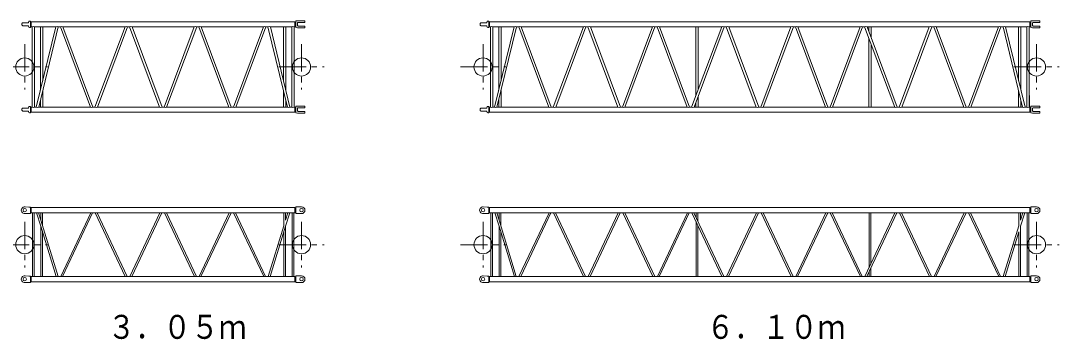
# Model space of a CAD drawing. Units: millimetres on the paper. Extents: x -420 to 420, y -297 to 297.
# Drawn here: x 67.6 to 258.2, y 10.7 to 69.2 of the extents above; entities that cross this region are included whole.
import ezdxf
from ezdxf.enums import TextEntityAlignment as Align

# ---------------------------------------------------------------- set-up
doc = ezdxf.new("R2010")
doc.units = ezdxf.units.MM
doc.linetypes.add('CHAIN1', pattern=[8, 5, -1, 1, -1])
doc.layers.add('0-0_0', color=7, linetype='Continuous', lineweight=18)
doc.styles.add('ＭＳ ゴシック', font='')
doc.styles.get('ＭＳ ゴシック').set_extended_font_data('MS Gothic')

msp = doc.modelspace()

# ---------------------------------------------------------------- linework, layer by layer
at = {"layer": '0-0_0'}
for p, q in [((67.775, 68.697), (67.775, 68.447)), ((67.909, 68.83), (68.89, 68.83)), ((69.015, 69.057), (68.97, 68.892)), ((69.144, 69.155), (69.359, 69.155)), ((69.359, 69.155), (69.359, 67.989)), ((69.359, 68.987), (69.492, 68.987)), ((69.492, 69.049), (69.492, 68.095)), ((69.492, 69.049), (117.892, 69.049)), ((117.892, 69.049), (117.892, 68.095)), ((117.892, 68.987), (118.025, 68.987)), ((118.025, 69.051), (118.025, 68.093)), ((118.136, 69.183), (118.359, 69.222)), ((118.359, 69.222), (119.725, 69.222)), ((118.359, 68.789), (118.359, 68.355)), ((118.459, 68.889), (119.625, 68.889)), ((119.725, 69.222), (119.725, 68.989)), ((151.909, 68.697), (151.909, 68.447)), ((152.042, 68.83), (153.023, 68.83)), ((153.149, 69.057), (153.104, 68.892)), ((153.277, 69.155), (153.492, 69.155)), ((153.492, 69.155), (153.492, 67.989)), ((153.492, 68.987), (153.625, 68.987)), ((153.625, 69.049), (153.625, 68.095)), ((153.625, 69.049), (252.825, 69.049)), ((252.825, 69.049), (252.825, 68.095)), ((252.825, 68.987), (252.959, 68.987)), ((252.959, 69.051), (252.959, 68.093)), ((253.069, 69.183), (253.292, 69.222)), ((253.292, 69.222), (254.659, 69.222)), ((253.292, 68.789), (253.292, 68.355)), ((253.392, 68.889), (254.559, 68.889)), ((254.659, 69.222), (254.659, 68.989)), ((67.909, 68.314), (68.89, 68.314)), ((68.97, 68.252), (69.015, 68.087)), ((69.144, 67.989), (69.359, 67.989)), ((69.359, 68.157), (69.492, 68.157)), ((69.492, 68.095), (69.664, 68.095)), ((69.664, 68.095), (69.664, 53.382)), ((70.087, 68.095), (70.087, 53.382)), ((70.087, 68.095), (74.008, 68.095)), ((70.408, 53.382), (74.008, 68.095)), ((70.843, 53.382), (74.443, 68.095)), ((71.164, 68.095), (71.164, 56.473)), ((71.587, 68.095), (71.587, 58.203)), ((74.443, 68.095), (74.833, 68.095)), ((74.833, 68.095), (80.349, 53.382)), ((75.285, 68.095), (80.801, 53.382)), ((75.285, 68.095), (86.699, 68.095)), ((81.183, 53.382), (86.699, 68.095)), ((81.635, 53.382), (87.151, 68.095)), ((87.151, 68.095), (87.533, 68.095)), ((93.049, 53.382), (87.533, 68.095)), ((93.501, 53.382), (87.985, 68.095)), ((87.985, 68.095), (93.692, 68.095)), ((99.399, 68.095), (93.692, 68.095)), ((93.883, 53.382), (99.399, 68.095)), ((94.335, 53.382), (99.851, 68.095)), ((100.233, 68.095), (99.851, 68.095)), ((105.749, 53.382), (100.233, 68.095)), ((106.201, 53.382), (100.685, 68.095)), ((112.099, 68.095), (100.685, 68.095)), ((112.099, 68.095), (106.583, 53.382)), ((112.551, 68.095), (107.035, 53.382)), ((112.941, 68.095), (112.551, 68.095)), ((116.541, 53.382), (112.941, 68.095)), ((117.297, 68.095), (113.377, 68.095)), ((116.977, 53.382), (113.377, 68.095)), ((115.797, 68.095), (115.797, 58.203)), ((116.22, 68.095), (116.22, 56.473)), ((117.297, 68.095), (117.297, 53.382)), ((117.892, 68.095), (117.72, 68.095)), ((117.72, 68.095), (117.72, 53.382)), ((117.892, 68.157), (118.025, 68.157)), ((118.136, 67.961), (118.359, 67.922)), ((118.359, 67.922), (119.725, 67.922)), ((118.459, 68.255), (119.625, 68.255)), ((119.725, 68.155), (119.725, 67.922)), ((152.042, 68.314), (153.023, 68.314)), ((153.104, 68.252), (153.149, 68.087)), ((153.277, 67.989), (153.492, 67.989)), ((153.492, 68.157), (153.625, 68.157)), ((153.625, 68.095), (153.797, 68.095)), ((153.797, 68.095), (153.797, 53.382)), ((154.22, 68.095), (154.22, 53.382)), ((154.22, 68.095), (158.141, 68.095)), ((154.541, 53.382), (158.141, 68.095)), ((154.977, 53.382), (158.577, 68.095)), ((155.297, 68.095), (155.297, 56.473)), ((155.72, 68.095), (155.72, 58.203)), ((158.577, 68.095), (158.966, 68.095)), ((158.966, 68.095), (164.483, 53.382)), ((159.418, 68.095), (164.935, 53.382)), ((159.418, 68.095), (170.833, 68.095)), ((165.316, 53.382), (170.833, 68.095)), ((165.768, 53.382), (171.285, 68.095)), ((171.285, 68.095), (171.666, 68.095)), ((177.183, 53.382), (171.666, 68.095)), ((177.635, 53.382), (172.118, 68.095)), ((172.118, 68.095), (177.825, 68.095)), ((183.533, 68.095), (177.825, 68.095)), ((178.016, 53.382), (183.533, 68.095)), ((178.468, 53.382), (183.985, 68.095)), ((184.366, 68.095), (183.985, 68.095)), ((189.883, 53.382), (184.366, 68.095)), ((190.335, 53.382), (184.818, 68.095)), ((196.233, 68.095), (184.818, 68.095)), ((190.716, 53.382), (196.233, 68.095)), ((191.168, 53.382), (196.685, 68.095)), ((191.48, 68.095), (191.48, 55.421)), ((191.904, 68.095), (191.904, 56.55)), ((197.066, 68.095), (196.685, 68.095)), ((202.583, 53.382), (197.066, 68.095)), ((203.035, 53.382), (197.518, 68.095)), ((208.933, 68.095), (197.518, 68.095)), ((203.416, 53.382), (208.933, 68.095)), ((203.868, 53.382), (209.385, 68.095)), ((209.766, 68.095), (209.385, 68.095)), ((215.283, 53.382), (209.766, 68.095)), ((215.735, 53.382), (210.218, 68.095)), ((221.633, 68.095), (210.218, 68.095)), ((216.116, 53.382), (221.633, 68.095)), ((216.568, 53.382), (222.085, 68.095)), ((222.466, 68.095), (222.085, 68.095)), ((227.983, 53.382), (222.466, 68.095)), ((228.435, 53.382), (222.918, 68.095)), ((234.333, 68.095), (222.918, 68.095)), ((223.23, 68.095), (223.23, 67.263)), ((223.654, 68.095), (223.654, 66.133)), ((228.816, 53.382), (234.333, 68.095)), ((229.268, 53.382), (234.785, 68.095)), ((235.166, 68.095), (234.785, 68.095)), ((240.683, 53.382), (235.166, 68.095)), ((241.135, 53.382), (235.618, 68.095)), ((247.033, 68.095), (235.618, 68.095)), ((247.033, 68.095), (241.516, 53.382)), ((247.485, 68.095), (241.968, 53.382)), ((247.874, 68.095), (247.485, 68.095)), ((251.474, 53.382), (247.874, 68.095)), ((252.23, 68.095), (248.31, 68.095)), ((251.91, 53.382), (248.31, 68.095)), ((250.73, 68.095), (250.73, 58.203)), ((251.154, 68.095), (251.154, 56.473)), ((252.23, 68.095), (252.23, 53.382)), ((252.825, 68.095), (252.654, 68.095)), ((252.654, 68.095), (252.654, 53.382)), ((252.825, 68.157), (252.959, 68.157)), ((253.069, 67.961), (253.292, 67.922)), ((253.292, 67.922), (254.659, 67.922)), ((253.392, 68.255), (254.559, 68.255)), ((254.659, 68.155), (254.659, 67.922)), ((223.23, 66.057), (223.23, 53.382)), ((223.654, 64.928), (223.654, 53.382)), ((71.587, 56.422), (71.587, 53.382)), ((115.797, 56.422), (115.797, 53.382)), ((155.72, 56.422), (155.72, 53.382)), ((191.904, 55.344), (191.904, 53.382)), ((250.73, 56.422), (250.73, 53.382)), ((68.97, 53.225), (69.015, 53.39)), ((69.144, 53.489), (69.359, 53.489)), ((69.359, 52.322), (69.359, 53.489)), ((69.492, 52.429), (69.492, 53.382)), ((69.492, 53.382), (69.664, 53.382)), ((70.087, 53.382), (70.408, 53.382)), ((70.843, 53.382), (80.349, 53.382)), ((71.164, 54.692), (71.164, 53.382)), ((80.801, 53.382), (81.183, 53.382)), ((81.635, 53.382), (93.049, 53.382)), ((93.501, 53.382), (93.692, 53.382)), ((93.883, 53.382), (93.692, 53.382)), ((105.749, 53.382), (94.335, 53.382)), ((106.583, 53.382), (106.201, 53.382)), ((116.541, 53.382), (107.035, 53.382)), ((116.22, 54.692), (116.22, 53.382)), ((117.297, 53.382), (116.977, 53.382)), ((117.72, 54.322), (117.77, 54.322)), ((117.892, 53.382), (117.72, 53.382)), ((117.892, 52.429), (117.892, 53.382)), ((118.025, 52.426), (118.025, 53.385)), ((118.136, 53.516), (118.359, 53.555)), ((118.359, 53.555), (119.725, 53.555)), ((119.725, 53.322), (119.725, 53.555)), ((153.104, 53.225), (153.149, 53.39)), ((153.277, 53.489), (153.492, 53.489)), ((153.492, 52.322), (153.492, 53.489)), ((153.625, 52.429), (153.625, 53.382)), ((153.625, 53.382), (153.797, 53.382)), ((154.22, 53.382), (154.541, 53.382)), ((154.977, 53.382), (164.483, 53.382)), ((155.297, 54.692), (155.297, 53.382)), ((164.935, 53.382), (165.316, 53.382)), ((165.768, 53.382), (177.183, 53.382)), ((177.635, 53.382), (177.825, 53.382)), ((178.016, 53.382), (177.825, 53.382)), ((189.883, 53.382), (178.468, 53.382)), ((190.716, 53.382), (190.335, 53.382)), ((202.583, 53.382), (191.168, 53.382)), ((191.48, 54.215), (191.48, 53.382)), ((203.416, 53.382), (203.035, 53.382)), ((215.283, 53.382), (203.868, 53.382)), ((216.116, 53.382), (215.735, 53.382)), ((227.983, 53.382), (216.568, 53.382)), ((228.816, 53.382), (228.435, 53.382)), ((240.683, 53.382), (229.268, 53.382)), ((241.516, 53.382), (241.135, 53.382)), ((251.474, 53.382), (241.968, 53.382)), ((251.154, 54.692), (251.154, 53.382)), ((252.23, 53.382), (251.91, 53.382)), ((252.654, 54.322), (252.704, 54.322)), ((252.825, 53.382), (252.654, 53.382)), ((252.825, 52.429), (252.825, 53.382)), ((252.959, 52.426), (252.959, 53.385)), ((253.069, 53.516), (253.292, 53.555)), ((253.292, 53.555), (254.659, 53.555)), ((254.659, 53.322), (254.659, 53.555)), ((67.775, 52.78), (67.775, 53.03)), ((67.909, 53.164), (68.89, 53.164)), ((67.909, 52.647), (68.89, 52.647)), ((69.015, 52.42), (68.97, 52.586)), ((69.144, 52.322), (69.359, 52.322)), ((69.359, 53.32), (69.492, 53.32)), ((69.359, 52.49), (69.492, 52.49)), ((69.492, 52.429), (117.892, 52.429)), ((117.892, 53.32), (118.025, 53.32)), ((117.892, 52.49), (118.025, 52.49)), ((118.136, 52.295), (118.359, 52.255)), ((118.359, 52.689), (118.359, 53.122)), ((118.359, 52.255), (119.725, 52.255)), ((118.459, 53.222), (119.625, 53.222)), ((118.459, 52.589), (119.625, 52.589)), ((119.725, 52.255), (119.725, 52.489)), ((151.909, 52.78), (151.909, 53.03)), ((152.042, 53.164), (153.023, 53.164)), ((152.042, 52.647), (153.023, 52.647)), ((153.149, 52.42), (153.104, 52.586)), ((153.277, 52.322), (153.492, 52.322)), ((153.492, 53.32), (153.625, 53.32)), ((153.492, 52.49), (153.625, 52.49)), ((153.625, 52.429), (252.825, 52.429)), ((252.825, 53.32), (252.959, 53.32)), ((252.825, 52.49), (252.959, 52.49)), ((253.069, 52.295), (253.292, 52.255)), ((253.292, 52.689), (253.292, 53.122)), ((253.292, 52.255), (254.659, 52.255)), ((253.392, 53.222), (254.559, 53.222)), ((253.392, 52.589), (254.559, 52.589)), ((254.659, 52.255), (254.659, 52.489)), ((69.042, 35.022), (68.335, 35.07)), ((69.042, 35.022), (69.359, 35.022)), ((69.359, 35.022), (69.359, 33.855)), ((69.359, 34.854), (69.492, 34.854)), ((69.492, 34.915), (69.492, 33.962)), ((69.492, 34.915), (117.892, 34.915)), ((117.892, 34.915), (117.892, 33.962)), ((117.892, 34.854), (118.025, 34.854)), ((118.025, 35.072), (118.025, 33.805)), ((118.025, 35.072), (119.092, 35.072)), ((153.175, 35.022), (152.469, 35.07)), ((153.175, 35.022), (153.492, 35.022)), ((153.492, 35.022), (153.492, 33.855)), ((153.492, 34.854), (153.625, 34.854)), ((153.625, 34.915), (153.625, 33.962)), ((153.625, 34.915), (252.825, 34.915)), ((252.825, 34.915), (252.825, 33.962)), ((252.959, 34.854), (252.825, 34.854)), ((252.959, 35.072), (254.025, 35.072)), ((69.042, 33.855), (68.335, 33.807)), ((69.042, 33.855), (69.359, 33.855)), ((69.359, 34.024), (69.492, 34.024)), ((69.492, 33.962), (117.892, 33.962)), ((69.716, 33.962), (69.716, 22.249)), ((70.035, 33.962), (70.035, 22.249)), ((70.459, 33.962), (71.216, 31.498)), ((70.792, 33.962), (71.216, 32.581)), ((71.216, 33.962), (71.216, 32.581)), ((71.216, 32.581), (74.392, 22.249)), ((71.535, 33.962), (71.535, 31.546)), ((74.883, 22.249), (80.4, 33.962)), ((75.235, 22.249), (80.751, 33.962)), ((81.233, 33.962), (86.749, 22.249)), ((81.585, 33.962), (87.101, 22.249)), ((87.583, 22.249), (93.099, 33.962)), ((87.935, 22.249), (93.451, 33.962)), ((99.449, 22.249), (93.933, 33.962)), ((99.801, 22.249), (94.285, 33.962)), ((105.799, 33.962), (100.283, 22.249)), ((106.151, 33.962), (100.635, 22.249)), ((112.149, 22.249), (106.633, 33.962)), ((112.501, 22.249), (106.985, 33.962)), ((115.85, 33.962), (115.85, 31.546)), ((116.592, 33.962), (116.168, 32.581)), ((116.925, 33.962), (116.168, 31.498)), ((116.168, 33.962), (116.168, 32.581)), ((117.35, 33.962), (117.35, 22.249)), ((117.668, 33.962), (117.668, 22.249)), ((117.892, 34.024), (118.025, 34.024)), ((118.025, 33.805), (119.092, 33.805)), ((153.175, 33.855), (152.469, 33.807)), ((153.175, 33.855), (153.492, 33.855)), ((153.492, 34.024), (153.625, 34.024)), ((153.625, 33.962), (252.825, 33.962)), ((153.85, 33.962), (153.85, 22.249)), ((154.168, 33.962), (154.168, 22.249)), ((154.592, 33.962), (155.35, 31.498)), ((154.925, 33.962), (155.35, 32.581)), ((155.35, 33.962), (155.35, 32.581)), ((155.35, 32.581), (158.525, 22.249)), ((155.668, 33.962), (155.668, 31.546)), ((159.016, 22.249), (164.533, 33.962)), ((159.368, 22.249), (164.885, 33.962)), ((165.366, 33.962), (170.883, 22.249)), ((165.718, 33.962), (171.235, 22.249)), ((171.716, 22.249), (177.233, 33.962)), ((172.068, 22.249), (177.585, 33.962)), ((183.583, 22.249), (178.066, 33.962)), ((183.935, 22.249), (178.418, 33.962)), ((189.933, 33.962), (184.416, 22.249)), ((190.285, 33.962), (184.768, 22.249)), ((196.283, 22.249), (190.766, 33.962)), ((196.635, 22.249), (191.118, 33.962)), ((191.533, 33.962), (191.533, 33.081)), ((191.851, 33.962), (191.851, 32.405)), ((202.633, 33.962), (197.116, 22.249)), ((202.985, 33.962), (197.468, 22.249)), ((208.983, 22.249), (203.466, 33.962)), ((209.335, 22.249), (203.818, 33.962)), ((215.333, 33.962), (209.816, 22.249)), ((215.685, 33.962), (210.168, 22.249)), ((221.683, 22.249), (216.166, 33.962)), ((222.035, 22.249), (216.518, 33.962)), ((228.033, 33.962), (222.516, 22.249)), ((228.385, 33.962), (222.868, 22.249)), ((223.283, 33.962), (223.283, 23.877)), ((223.601, 33.962), (223.601, 24.553)), ((234.383, 22.249), (228.866, 33.962)), ((234.735, 22.249), (229.218, 33.962)), ((240.733, 33.962), (235.216, 22.249)), ((241.085, 33.962), (235.568, 22.249)), ((247.083, 22.249), (241.566, 33.962)), ((247.435, 22.249), (241.918, 33.962)), ((250.783, 33.962), (250.783, 31.546)), ((251.526, 33.962), (251.101, 32.581)), ((251.859, 33.962), (251.101, 31.498)), ((251.101, 33.962), (251.101, 32.581)), ((252.283, 33.962), (252.283, 22.249)), ((252.601, 33.962), (252.601, 22.249)), ((252.959, 34.024), (252.825, 34.024)), ((71.216, 31.498), (74.059, 22.249)), ((71.216, 31.498), (71.216, 22.249)), ((115.85, 31.546), (112.992, 22.249)), ((116.168, 31.498), (113.325, 22.249)), ((116.168, 31.498), (116.168, 22.249)), ((155.35, 31.498), (158.192, 22.249)), ((155.35, 31.498), (155.35, 22.249)), ((191.533, 32.334), (191.533, 22.249)), ((191.851, 31.658), (191.851, 22.249)), ((250.783, 31.546), (247.926, 22.249)), ((251.101, 31.498), (251.101, 22.249)), ((71.535, 30.462), (71.535, 22.249)), ((115.85, 30.462), (115.85, 22.249)), ((155.668, 30.462), (155.668, 22.249)), ((250.783, 30.462), (248.259, 22.249)), ((250.783, 30.462), (250.783, 22.249)), ((223.283, 23.13), (223.283, 22.249)), ((223.601, 23.805), (223.601, 22.249)), ((69.042, 22.355), (68.335, 22.404)), ((69.042, 21.189), (68.335, 21.14)), ((69.042, 22.355), (69.359, 22.355)), ((69.042, 21.189), (69.359, 21.189)), ((69.359, 21.189), (69.359, 22.355)), ((69.359, 22.187), (69.492, 22.187)), ((69.359, 21.357), (69.492, 21.357)), ((69.492, 21.295), (69.492, 22.249)), ((69.492, 22.249), (117.892, 22.249)), ((69.492, 21.295), (117.892, 21.295)), ((117.892, 21.295), (117.892, 22.249)), ((117.892, 22.187), (118.025, 22.187)), ((117.892, 21.357), (118.025, 21.357)), ((118.025, 21.139), (118.025, 22.405)), ((118.025, 22.405), (119.092, 22.405)), ((118.025, 21.139), (119.092, 21.139)), ((153.175, 22.355), (152.469, 22.404)), ((153.175, 21.189), (152.469, 21.14)), ((153.175, 22.355), (153.492, 22.355)), ((153.175, 21.189), (153.492, 21.189)), ((153.492, 21.189), (153.492, 22.355)), ((153.492, 22.187), (153.625, 22.187)), ((153.492, 21.357), (153.625, 21.357)), ((153.625, 21.295), (153.625, 22.249)), ((153.625, 22.249), (252.825, 22.249)), ((153.625, 21.295), (252.825, 21.295)), ((252.825, 21.295), (252.825, 22.249)), ((252.959, 22.187), (252.825, 22.187)), ((252.959, 21.357), (252.825, 21.357)), ((252.959, 21.139), (254.025, 21.139))]:
    msp.add_line(p, q, dxfattribs=at)
at = {"layer": '0-0_0', "linetype": 'CHAIN1'}
for p, q in [((68.292, 64.905), (68.292, 56.572)), ((119.092, 64.905), (119.092, 56.572)), ((152.425, 64.905), (152.425, 56.572)), ((254.025, 64.905), (254.025, 56.572)), ((64.125, 60.739), (72.459, 60.739)), ((114.925, 60.739), (123.259, 60.739)), ((148.259, 60.739), (156.592, 60.739)), ((249.859, 60.739), (258.192, 60.739)), ((68.292, 32.272), (68.292, 23.939)), ((119.092, 32.272), (119.092, 23.939)), ((152.425, 32.272), (152.425, 23.939)), ((254.025, 32.272), (254.025, 23.939)), ((64.125, 28.105), (72.459, 28.105)), ((114.925, 28.105), (123.259, 28.105)), ((148.259, 28.105), (156.592, 28.105)), ((249.859, 28.105), (258.192, 28.105))]:
    msp.add_line(p, q, dxfattribs=at)
at = {"layer": '0-0_0'}
for points in [[(117.72, 55.5), (117.77, 55.5), (117.77, 53.382)], [(252.654, 55.5), (252.704, 55.5), (252.704, 53.382)], [(252.959, 35.072), (252.959, 33.805), (254.025, 33.805)], [(252.959, 21.139), (252.959, 22.405), (254.025, 22.405)]]:
    msp.add_lwpolyline(points, dxfattribs=at)
for centre, radius in [((68.292, 60.739), 1.667), ((119.092, 60.739), 1.667), ((152.425, 60.739), 1.667), ((254.025, 60.739), 1.667), ((68.292, 34.439), 0.318), ((119.092, 34.439), 0.318), ((119.092, 34.439), 0.318), ((152.425, 34.439), 0.318), ((254.025, 34.439), 0.318), ((68.292, 28.105), 1.667), ((119.092, 28.105), 1.667), ((152.425, 28.105), 1.667), ((254.025, 28.105), 1.667), ((68.292, 21.772), 0.318), ((119.092, 21.772), 0.318), ((119.092, 21.772), 0.318), ((152.425, 21.772), 0.318), ((254.025, 21.772), 0.318)]:
    msp.add_circle(centre, radius, dxfattribs=at)
for centre, radius, start, end in [((67.909, 68.697), 0.133, 90, 180.00001), ((68.89, 68.914), 0.0833, 270, 344.79462), ((69.144, 69.022), 0.133, 90, 164.79461), ((118.159, 69.051), 0.133, 100, 180.00001), ((118.459, 68.789), 0.1, 90, 180.00001), ((119.625, 68.989), 0.1, 270, 0), ((152.042, 68.697), 0.133, 90, 180.00001), ((153.023, 68.914), 0.0833, 270, 344.79462), ((153.277, 69.022), 0.133, 90, 164.79461), ((253.092, 69.051), 0.133, 100, 180.00001), ((253.392, 68.789), 0.1, 90, 180.00001), ((254.559, 68.989), 0.1, 270, 0), ((67.909, 68.447), 0.133, 179.99999, 270), ((68.89, 68.23), 0.0833, 15.20538, 90), ((69.144, 68.122), 0.133, 195.20539, 270), ((69.875, 67.868), 0.31, 47.0208, 132.97919), ((74.225, 67.855), 0.325, 47.8506, 132.14941), ((75.059, 67.836), 0.344, 48.89459, 131.10541), ((86.925, 67.836), 0.344, 48.89459, 131.10541), ((87.759, 67.836), 0.344, 48.89459, 131.10541), ((99.625, 67.836), 0.344, 48.89459, 131.10541), ((100.459, 67.836), 0.344, 48.89459, 131.10541), ((112.325, 67.836), 0.344, 48.89459, 131.10541), ((113.159, 67.855), 0.325, 47.8506, 132.14941), ((117.509, 67.868), 0.31, 47.0208, 132.97919), ((118.159, 68.093), 0.133, 179.99999, 260), ((118.459, 68.355), 0.1, 179.99999, 270), ((119.625, 68.155), 0.1, 0, 90), ((152.042, 68.447), 0.133, 179.99999, 270), ((153.023, 68.23), 0.0833, 15.20538, 90), ((153.277, 68.122), 0.133, 195.20539, 270), ((154.009, 67.868), 0.31, 47.0208, 132.97919), ((158.359, 67.855), 0.325, 47.8506, 132.14941), ((159.192, 67.836), 0.344, 48.89459, 131.10541), ((171.059, 67.836), 0.344, 48.89459, 131.10541), ((171.892, 67.836), 0.344, 48.89459, 131.10541), ((183.759, 67.836), 0.344, 48.89459, 131.10541), ((184.592, 67.836), 0.344, 48.89459, 131.10541), ((196.459, 67.836), 0.344, 48.89459, 131.10541), ((197.292, 67.836), 0.344, 48.89459, 131.10541), ((209.159, 67.836), 0.344, 48.89459, 131.10541), ((209.992, 67.836), 0.344, 48.89459, 131.10541), ((221.859, 67.836), 0.344, 48.89459, 131.10541), ((222.692, 67.836), 0.344, 48.89459, 131.10541), ((234.559, 67.836), 0.344, 48.89459, 131.10541), ((235.392, 67.836), 0.344, 48.89459, 131.10541), ((247.259, 67.836), 0.344, 48.89459, 131.10541), ((248.092, 67.855), 0.325, 47.8506, 132.14941), ((252.442, 67.868), 0.31, 47.0208, 132.97919), ((253.092, 68.093), 0.133, 179.99999, 260), ((253.392, 68.355), 0.1, 179.99999, 270), ((254.559, 68.155), 0.1, 0, 90), ((69.144, 53.355), 0.133, 90, 164.79461), ((69.875, 53.609), 0.31, 227.02081, 312.9792), ((70.625, 53.623), 0.325, 227.85059, 312.1494), ((80.575, 53.641), 0.344, 228.89459, 311.10541), ((81.409, 53.641), 0.344, 228.89459, 311.10541), ((93.275, 53.641), 0.344, 228.89459, 311.10541), ((94.109, 53.641), 0.344, 228.89459, 311.10541), ((105.975, 53.641), 0.344, 228.89459, 311.10541), ((106.809, 53.641), 0.344, 228.89459, 311.10541), ((116.759, 53.623), 0.325, 227.85059, 312.1494), ((117.509, 53.609), 0.31, 227.02081, 312.9792), ((118.159, 53.385), 0.133, 100, 180.00001), ((153.277, 53.355), 0.133, 90, 164.79461), ((154.009, 53.609), 0.31, 227.02081, 312.9792), ((154.759, 53.623), 0.325, 227.85059, 312.1494), ((164.709, 53.641), 0.344, 228.89459, 311.10541), ((165.542, 53.641), 0.344, 228.89459, 311.10541), ((177.409, 53.641), 0.344, 228.89459, 311.10541), ((178.242, 53.641), 0.344, 228.89459, 311.10541), ((190.109, 53.641), 0.344, 228.89459, 311.10541), ((190.942, 53.641), 0.344, 228.89459, 311.10541), ((202.809, 53.641), 0.344, 228.89459, 311.10541), ((203.642, 53.641), 0.344, 228.89459, 311.10541), ((215.509, 53.641), 0.344, 228.89459, 311.10541), ((216.342, 53.641), 0.344, 228.89459, 311.10541), ((228.209, 53.641), 0.344, 228.89459, 311.10541), ((229.042, 53.641), 0.344, 228.89459, 311.10541), ((240.909, 53.641), 0.344, 228.89459, 311.10541), ((241.742, 53.641), 0.344, 228.89459, 311.10541), ((251.692, 53.623), 0.325, 227.85059, 312.1494), ((252.442, 53.609), 0.31, 227.02081, 312.9792), ((253.092, 53.385), 0.133, 100, 180.00001), ((67.909, 53.03), 0.133, 90, 180.00001), ((67.909, 52.78), 0.133, 179.99999, 270), ((68.89, 53.247), 0.0833, 270, 344.79462), ((68.89, 52.564), 0.0833, 15.20538, 90), ((69.144, 52.455), 0.133, 195.20539, 270), ((118.159, 52.426), 0.133, 179.99999, 260), ((118.459, 53.122), 0.1, 90, 180.00001), ((118.459, 52.689), 0.1, 179.99999, 270), ((119.625, 53.322), 0.1, 270, 0), ((119.625, 52.489), 0.1, 0, 90), ((152.042, 53.03), 0.133, 90, 180.00001), ((152.042, 52.78), 0.133, 179.99999, 270), ((153.023, 53.247), 0.0833, 270, 344.79462), ((153.023, 52.564), 0.0833, 15.20538, 90), ((153.277, 52.455), 0.133, 195.20539, 270), ((253.092, 52.426), 0.133, 179.99999, 260), ((253.392, 53.122), 0.1, 90, 180.00001), ((253.392, 52.689), 0.1, 179.99999, 270), ((254.559, 53.322), 0.1, 270, 0), ((254.559, 52.489), 0.1, 0, 90), ((68.292, 34.439), 0.633, 86.07256, 273.92743), ((119.092, 34.439), 0.633, 270, 90), ((152.425, 34.439), 0.633, 86.07255, 273.92744), ((254.025, 34.439), 0.633, 270, 90), ((68.292, 21.772), 0.633, 86.07256, 273.92743), ((119.092, 21.772), 0.633, 270, 90), ((152.425, 21.772), 0.633, 86.07255, 273.92744), ((254.025, 21.772), 0.633, 270, 90)]:
    msp.add_arc(centre, radius, start, end, dxfattribs=at)

# ---------------------------------------------------------------- texts
at = {"layer": '0-0_0', "style": 'ＭＳ ゴシック', "width": 0.85}
for s, p in [('３．０５ｍ', (83.509, 9.497)), ('６．１０ｍ', (193.443, 9.497))]:
    msp.add_text(s, height=4.399, dxfattribs=at).set_placement(p, align=Align.BOTTOM_LEFT)

doc.saveas('drawing.dxf')
